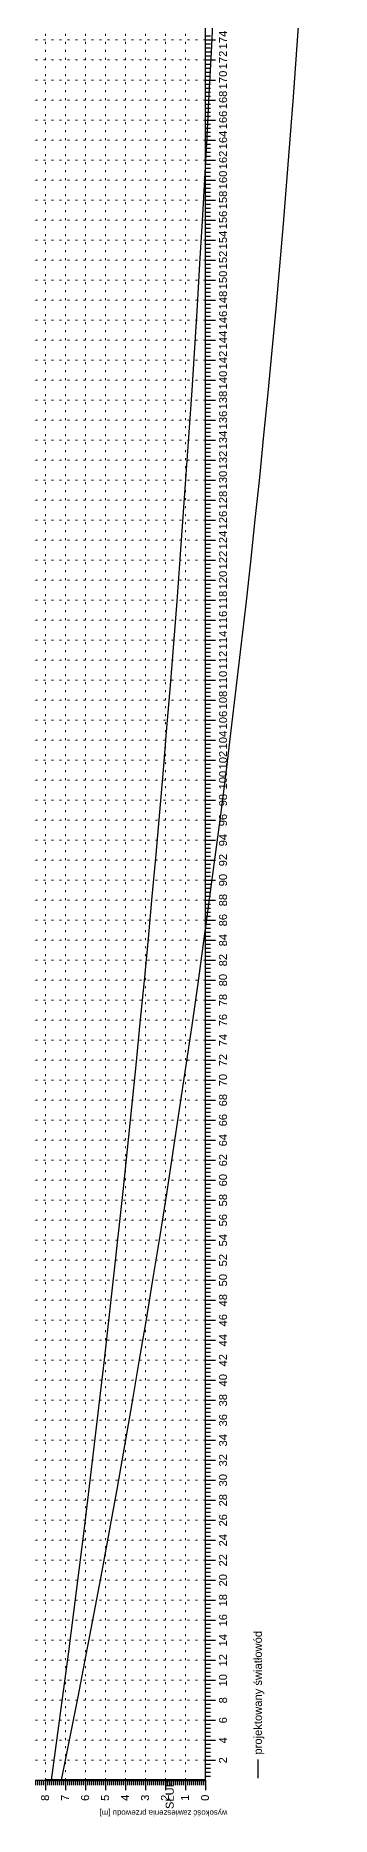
# Model space of a CAD drawing. Header units: inches. Extents: x -863 to 1426, y 1206 to 1480.
# Drawn here: x 420.5 to 435.3, y 1206.2 to 1295.2 of the extents above; entities that cross this region are included whole.
import ezdxf
from ezdxf.enums import TextEntityAlignment as Align

# ---------------------------------------------------------------- set-up
doc = ezdxf.new("R2010")
doc.units = ezdxf.units.IN
doc.header["$MEASUREMENT"] = 0
doc.linetypes.add('ACAD_ISO07W100', pattern=[3, 0, -3])
doc.layers.add('ramka', color=7, linetype='Continuous', plot=False)
doc.styles.get("Standard").update_dxf_attribs({"font": 'arial.ttf'})

msp = doc.modelspace()

# ---------------------------------------------------------------- linework, layer by layer
at = {"linetype": 'ACAD_ISO07W100', "lineweight": 15, "ltscale": 0.1}
for p, q in [((420.982, 1207.989), (420.982, 1477.989)), ((421.982, 1207.989), (421.982, 1477.989)), ((422.982, 1207.989), (422.982, 1477.989)), ((423.982, 1207.989), (423.982, 1477.989)), ((424.982, 1207.989), (424.982, 1477.989)), ((425.982, 1207.989), (425.982, 1477.989)), ((426.982, 1207.989), (426.982, 1477.989)), ((427.982, 1207.989), (427.982, 1477.989)), ((428.982, 1207.989), (428.982, 1477.989)), ((428.982, 1294.989), (420.482, 1294.989)), ((428.982, 1293.989), (420.482, 1293.989)), ((428.982, 1292.989), (420.482, 1292.989)), ((428.982, 1291.989), (420.482, 1291.989)), ((428.982, 1290.989), (420.482, 1290.989)), ((428.982, 1289.989), (420.482, 1289.989)), ((428.982, 1288.989), (420.482, 1288.989)), ((428.982, 1287.989), (420.482, 1287.989)), ((428.982, 1286.989), (420.482, 1286.989)), ((428.982, 1285.989), (420.482, 1285.989)), ((428.982, 1284.989), (420.482, 1284.989)), ((428.982, 1283.989), (420.482, 1283.989)), ((428.982, 1282.989), (420.482, 1282.989)), ((428.982, 1281.989), (420.482, 1281.989)), ((428.982, 1280.989), (420.482, 1280.989)), ((428.982, 1279.989), (420.482, 1279.989)), ((428.982, 1278.989), (420.482, 1278.989)), ((428.982, 1277.989), (420.482, 1277.989)), ((428.982, 1276.989), (420.482, 1276.989)), ((428.982, 1275.989), (420.482, 1275.989)), ((428.982, 1274.989), (420.482, 1274.989)), ((428.982, 1273.989), (420.482, 1273.989)), ((428.982, 1272.989), (420.482, 1272.989)), ((428.982, 1271.989), (420.482, 1271.989)), ((428.982, 1270.989), (420.482, 1270.989)), ((428.982, 1269.989), (420.482, 1269.989)), ((428.982, 1268.989), (420.482, 1268.989)), ((428.982, 1267.989), (420.482, 1267.989)), ((428.982, 1266.989), (420.482, 1266.989)), ((428.982, 1265.989), (420.482, 1265.989)), ((428.982, 1264.989), (420.482, 1264.989)), ((428.982, 1263.989), (420.482, 1263.989)), ((428.982, 1262.989), (420.482, 1262.989)), ((428.982, 1261.989), (420.482, 1261.989)), ((428.982, 1260.989), (420.482, 1260.989)), ((428.982, 1259.989), (420.482, 1259.989)), ((428.982, 1258.989), (420.482, 1258.989)), ((428.982, 1257.989), (420.482, 1257.989)), ((428.982, 1256.989), (420.482, 1256.989)), ((428.982, 1255.989), (420.482, 1255.989)), ((428.982, 1254.989), (420.482, 1254.989)), ((428.982, 1253.989), (420.482, 1253.989)), ((428.982, 1252.989), (420.482, 1252.989)), ((428.982, 1251.989), (420.482, 1251.989)), ((428.982, 1250.989), (420.482, 1250.989)), ((428.982, 1249.989), (420.482, 1249.989)), ((428.982, 1248.989), (420.482, 1248.989)), ((428.982, 1247.989), (420.482, 1247.989)), ((428.982, 1246.989), (420.482, 1246.989)), ((428.982, 1245.989), (420.482, 1245.989)), ((428.982, 1244.989), (420.482, 1244.989)), ((428.982, 1243.989), (420.482, 1243.989)), ((428.982, 1242.989), (420.482, 1242.989)), ((428.982, 1241.989), (420.482, 1241.989)), ((428.982, 1240.989), (420.482, 1240.989)), ((428.982, 1239.989), (420.482, 1239.989)), ((428.982, 1238.989), (420.482, 1238.989)), ((428.982, 1237.989), (420.482, 1237.989)), ((428.982, 1236.989), (420.482, 1236.989)), ((428.982, 1235.989), (420.482, 1235.989)), ((428.982, 1234.989), (420.482, 1234.989)), ((428.982, 1233.989), (420.482, 1233.989)), ((428.982, 1232.989), (420.482, 1232.989)), ((428.982, 1231.989), (420.482, 1231.989)), ((428.982, 1230.989), (420.482, 1230.989)), ((428.982, 1229.989), (420.482, 1229.989)), ((428.982, 1228.989), (420.482, 1228.989)), ((428.982, 1227.989), (420.482, 1227.989)), ((428.982, 1226.989), (420.482, 1226.989)), ((428.982, 1225.989), (420.482, 1225.989)), ((428.982, 1224.989), (420.482, 1224.989)), ((428.982, 1223.989), (420.482, 1223.989)), ((428.982, 1222.989), (420.482, 1222.989)), ((428.982, 1221.989), (420.482, 1221.989)), ((428.982, 1220.989), (420.482, 1220.989)), ((428.982, 1219.989), (420.482, 1219.989)), ((428.982, 1218.989), (420.482, 1218.989)), ((428.982, 1217.989), (420.482, 1217.989)), ((428.982, 1216.989), (420.482, 1216.989)), ((428.982, 1215.989), (420.482, 1215.989)), ((428.982, 1214.989), (420.482, 1214.989)), ((428.982, 1213.989), (420.482, 1213.989)), ((428.982, 1212.989), (420.482, 1212.989)), ((428.982, 1211.989), (420.482, 1211.989)), ((428.982, 1210.989), (420.482, 1210.989)), ((428.982, 1209.989), (420.482, 1209.989)), ((428.982, 1208.989), (420.482, 1208.989))]:
    msp.add_line(p, q, dxfattribs=at)
for p, q in [((428.982, 1207.989), (428.982, 1477.989)), ((428.982, 1295.189), (429.232, 1295.189)), ((428.982, 1294.989), (429.482, 1294.989)), ((428.982, 1294.789), (429.232, 1294.789)), ((428.982, 1294.589), (429.232, 1294.589)), ((428.982, 1294.389), (429.232, 1294.389)), ((428.982, 1294.189), (429.232, 1294.189)), ((428.982, 1293.989), (429.482, 1293.989)), ((428.982, 1293.789), (429.232, 1293.789)), ((428.982, 1293.589), (429.232, 1293.589)), ((428.982, 1293.389), (429.232, 1293.389)), ((428.982, 1293.189), (429.232, 1293.189)), ((428.982, 1292.989), (429.482, 1292.989)), ((428.982, 1292.789), (429.232, 1292.789)), ((428.982, 1292.589), (429.232, 1292.589)), ((428.982, 1292.389), (429.232, 1292.389)), ((428.982, 1292.189), (429.232, 1292.189)), ((428.982, 1291.989), (429.482, 1291.989)), ((428.982, 1291.789), (429.232, 1291.789)), ((428.982, 1291.589), (429.232, 1291.589)), ((428.982, 1291.389), (429.232, 1291.389)), ((428.982, 1291.189), (429.232, 1291.189)), ((428.982, 1290.989), (429.482, 1290.989)), ((428.982, 1290.789), (429.232, 1290.789)), ((428.982, 1290.589), (429.232, 1290.589)), ((428.982, 1290.389), (429.232, 1290.389)), ((428.982, 1290.189), (429.232, 1290.189)), ((428.982, 1289.989), (429.482, 1289.989)), ((428.982, 1289.789), (429.232, 1289.789)), ((428.982, 1289.589), (429.232, 1289.589)), ((428.982, 1289.389), (429.232, 1289.389)), ((428.982, 1289.189), (429.232, 1289.189)), ((428.982, 1288.989), (429.482, 1288.989)), ((428.982, 1288.789), (429.232, 1288.789)), ((428.982, 1288.589), (429.232, 1288.589)), ((428.982, 1288.389), (429.232, 1288.389)), ((428.982, 1288.189), (429.232, 1288.189)), ((428.982, 1287.989), (429.482, 1287.989)), ((428.982, 1287.789), (429.232, 1287.789)), ((428.982, 1287.589), (429.232, 1287.589)), ((428.982, 1287.389), (429.232, 1287.389)), ((428.982, 1287.189), (429.232, 1287.189)), ((428.982, 1286.989), (429.482, 1286.989)), ((428.982, 1286.789), (429.232, 1286.789)), ((428.982, 1286.589), (429.232, 1286.589)), ((428.982, 1286.389), (429.232, 1286.389)), ((428.982, 1286.189), (429.232, 1286.189)), ((428.982, 1285.989), (429.482, 1285.989)), ((428.982, 1285.789), (429.232, 1285.789)), ((428.982, 1285.589), (429.232, 1285.589)), ((428.982, 1285.389), (429.232, 1285.389)), ((428.982, 1285.189), (429.232, 1285.189)), ((428.982, 1284.989), (429.482, 1284.989)), ((428.982, 1284.789), (429.232, 1284.789)), ((428.982, 1284.589), (429.232, 1284.589)), ((428.982, 1284.389), (429.232, 1284.389)), ((428.982, 1284.189), (429.232, 1284.189)), ((428.982, 1283.989), (429.482, 1283.989)), ((428.982, 1283.789), (429.232, 1283.789)), ((428.982, 1283.589), (429.232, 1283.589)), ((428.982, 1283.389), (429.232, 1283.389)), ((428.982, 1283.189), (429.232, 1283.189)), ((428.982, 1282.989), (429.482, 1282.989)), ((428.982, 1282.789), (429.232, 1282.789)), ((428.982, 1282.589), (429.232, 1282.589)), ((428.982, 1282.389), (429.232, 1282.389)), ((428.982, 1282.189), (429.232, 1282.189)), ((428.982, 1281.989), (429.482, 1281.989)), ((428.982, 1281.789), (429.232, 1281.789)), ((428.982, 1281.589), (429.232, 1281.589)), ((428.982, 1281.389), (429.232, 1281.389)), ((428.982, 1281.189), (429.232, 1281.189)), ((428.982, 1280.989), (429.482, 1280.989)), ((428.982, 1280.789), (429.232, 1280.789)), ((428.982, 1280.589), (429.232, 1280.589)), ((428.982, 1280.389), (429.232, 1280.389)), ((428.982, 1280.189), (429.232, 1280.189)), ((428.982, 1279.989), (429.482, 1279.989)), ((428.982, 1279.789), (429.232, 1279.789)), ((428.982, 1279.589), (429.232, 1279.589)), ((428.982, 1279.389), (429.232, 1279.389)), ((428.982, 1279.189), (429.232, 1279.189)), ((428.982, 1278.989), (429.482, 1278.989)), ((428.982, 1278.789), (429.232, 1278.789)), ((428.982, 1278.589), (429.232, 1278.589)), ((428.982, 1278.389), (429.232, 1278.389)), ((428.982, 1278.189), (429.232, 1278.189)), ((428.982, 1277.989), (429.482, 1277.989)), ((428.982, 1277.789), (429.232, 1277.789)), ((428.982, 1277.589), (429.232, 1277.589)), ((428.982, 1277.389), (429.232, 1277.389)), ((428.982, 1277.189), (429.232, 1277.189)), ((428.982, 1276.989), (429.482, 1276.989)), ((428.982, 1276.789), (429.232, 1276.789)), ((428.982, 1276.589), (429.232, 1276.589)), ((428.982, 1276.389), (429.232, 1276.389)), ((428.982, 1276.189), (429.232, 1276.189)), ((428.982, 1275.989), (429.482, 1275.989)), ((428.982, 1275.789), (429.232, 1275.789)), ((428.982, 1275.589), (429.232, 1275.589)), ((428.982, 1275.389), (429.232, 1275.389)), ((428.982, 1275.189), (429.232, 1275.189)), ((428.982, 1274.989), (429.482, 1274.989)), ((428.982, 1274.789), (429.232, 1274.789)), ((428.982, 1274.589), (429.232, 1274.589)), ((428.982, 1274.389), (429.232, 1274.389)), ((428.982, 1274.189), (429.232, 1274.189)), ((428.982, 1273.989), (429.482, 1273.989)), ((428.982, 1273.789), (429.232, 1273.789)), ((428.982, 1273.589), (429.232, 1273.589)), ((428.982, 1273.389), (429.232, 1273.389)), ((428.982, 1273.189), (429.232, 1273.189)), ((428.982, 1272.989), (429.482, 1272.989)), ((428.982, 1272.789), (429.232, 1272.789)), ((428.982, 1272.589), (429.232, 1272.589)), ((428.982, 1272.389), (429.232, 1272.389)), ((428.982, 1272.189), (429.232, 1272.189)), ((428.982, 1271.989), (429.482, 1271.989)), ((428.982, 1271.789), (429.232, 1271.789)), ((428.982, 1271.589), (429.232, 1271.589)), ((428.982, 1271.389), (429.232, 1271.389)), ((428.982, 1271.189), (429.232, 1271.189)), ((428.982, 1270.989), (429.482, 1270.989)), ((428.982, 1270.789), (429.232, 1270.789)), ((428.982, 1270.589), (429.232, 1270.589)), ((428.982, 1270.389), (429.232, 1270.389)), ((428.982, 1270.189), (429.232, 1270.189)), ((428.982, 1269.989), (429.482, 1269.989)), ((428.982, 1269.789), (429.232, 1269.789)), ((428.982, 1269.589), (429.232, 1269.589)), ((428.982, 1269.389), (429.232, 1269.389)), ((428.982, 1269.189), (429.232, 1269.189)), ((428.982, 1268.989), (429.482, 1268.989)), ((428.982, 1268.789), (429.232, 1268.789)), ((428.982, 1268.589), (429.232, 1268.589)), ((428.982, 1268.389), (429.232, 1268.389)), ((428.982, 1268.189), (429.232, 1268.189)), ((428.982, 1267.989), (429.482, 1267.989)), ((428.982, 1267.789), (429.232, 1267.789)), ((428.982, 1267.589), (429.232, 1267.589)), ((428.982, 1267.389), (429.232, 1267.389)), ((428.982, 1267.189), (429.232, 1267.189)), ((428.982, 1266.989), (429.482, 1266.989)), ((428.982, 1266.789), (429.232, 1266.789)), ((428.982, 1266.589), (429.232, 1266.589)), ((428.982, 1266.389), (429.232, 1266.389)), ((428.982, 1266.189), (429.232, 1266.189)), ((428.982, 1265.989), (429.482, 1265.989)), ((428.982, 1265.789), (429.232, 1265.789)), ((428.982, 1265.589), (429.232, 1265.589)), ((428.982, 1265.389), (429.232, 1265.389)), ((428.982, 1265.189), (429.232, 1265.189)), ((428.982, 1264.989), (429.482, 1264.989)), ((428.982, 1264.789), (429.232, 1264.789)), ((428.982, 1264.589), (429.232, 1264.589)), ((428.982, 1264.389), (429.232, 1264.389)), ((428.982, 1264.189), (429.232, 1264.189)), ((428.982, 1263.989), (429.482, 1263.989)), ((428.982, 1263.789), (429.232, 1263.789)), ((428.982, 1263.589), (429.232, 1263.589)), ((428.982, 1263.389), (429.232, 1263.389)), ((428.982, 1263.189), (429.232, 1263.189)), ((428.982, 1262.989), (429.482, 1262.989)), ((428.982, 1262.789), (429.232, 1262.789)), ((428.982, 1262.589), (429.232, 1262.589)), ((428.982, 1262.389), (429.232, 1262.389)), ((428.982, 1262.189), (429.232, 1262.189)), ((428.982, 1261.989), (429.482, 1261.989)), ((428.982, 1261.789), (429.232, 1261.789)), ((428.982, 1261.589), (429.232, 1261.589)), ((428.982, 1261.389), (429.232, 1261.389)), ((428.982, 1261.189), (429.232, 1261.189)), ((428.982, 1260.989), (429.482, 1260.989)), ((428.982, 1260.789), (429.232, 1260.789)), ((428.982, 1260.589), (429.232, 1260.589)), ((428.982, 1260.389), (429.232, 1260.389)), ((428.982, 1260.189), (429.232, 1260.189)), ((428.982, 1259.989), (429.482, 1259.989)), ((428.982, 1259.789), (429.232, 1259.789)), ((428.982, 1259.589), (429.232, 1259.589)), ((428.982, 1259.389), (429.232, 1259.389)), ((428.982, 1259.189), (429.232, 1259.189)), ((428.982, 1258.989), (429.482, 1258.989)), ((428.982, 1258.789), (429.232, 1258.789)), ((428.982, 1258.589), (429.232, 1258.589)), ((428.982, 1258.389), (429.232, 1258.389)), ((428.982, 1258.189), (429.232, 1258.189)), ((428.982, 1257.989), (429.482, 1257.989)), ((428.982, 1257.789), (429.232, 1257.789)), ((428.982, 1257.589), (429.232, 1257.589)), ((428.982, 1257.389), (429.232, 1257.389)), ((428.982, 1257.189), (429.232, 1257.189)), ((428.982, 1256.989), (429.482, 1256.989)), ((428.982, 1256.789), (429.232, 1256.789)), ((428.982, 1256.589), (429.232, 1256.589)), ((428.982, 1256.389), (429.232, 1256.389)), ((428.982, 1256.189), (429.232, 1256.189)), ((428.982, 1255.989), (429.482, 1255.989)), ((428.982, 1255.789), (429.232, 1255.789)), ((428.982, 1255.589), (429.232, 1255.589)), ((428.982, 1255.389), (429.232, 1255.389)), ((428.982, 1255.189), (429.232, 1255.189)), ((428.982, 1254.989), (429.482, 1254.989)), ((428.982, 1254.789), (429.232, 1254.789)), ((428.982, 1254.589), (429.232, 1254.589)), ((428.982, 1254.389), (429.232, 1254.389)), ((428.982, 1254.189), (429.232, 1254.189)), ((428.982, 1253.989), (429.482, 1253.989)), ((428.982, 1253.789), (429.232, 1253.789)), ((428.982, 1253.589), (429.232, 1253.589)), ((428.982, 1253.389), (429.232, 1253.389)), ((428.982, 1253.189), (429.232, 1253.189)), ((428.982, 1252.989), (429.482, 1252.989)), ((428.982, 1252.789), (429.232, 1252.789)), ((428.982, 1252.589), (429.232, 1252.589)), ((428.982, 1252.389), (429.232, 1252.389)), ((428.982, 1252.189), (429.232, 1252.189)), ((428.982, 1251.989), (429.482, 1251.989)), ((428.982, 1251.789), (429.232, 1251.789)), ((428.982, 1251.589), (429.232, 1251.589)), ((428.982, 1251.389), (429.232, 1251.389)), ((428.982, 1251.189), (429.232, 1251.189)), ((428.982, 1250.989), (429.482, 1250.989)), ((428.982, 1250.789), (429.232, 1250.789)), ((428.982, 1250.589), (429.232, 1250.589)), ((428.982, 1250.389), (429.232, 1250.389)), ((428.982, 1250.189), (429.232, 1250.189)), ((428.982, 1249.989), (429.482, 1249.989)), ((428.982, 1249.789), (429.232, 1249.789)), ((428.982, 1249.589), (429.232, 1249.589)), ((428.982, 1249.389), (429.232, 1249.389)), ((428.982, 1249.189), (429.232, 1249.189)), ((428.982, 1248.989), (429.482, 1248.989)), ((428.982, 1248.789), (429.232, 1248.789)), ((428.982, 1248.589), (429.232, 1248.589)), ((428.982, 1248.389), (429.232, 1248.389)), ((428.982, 1248.189), (429.232, 1248.189)), ((428.982, 1247.989), (429.482, 1247.989)), ((428.982, 1247.789), (429.232, 1247.789)), ((428.982, 1247.589), (429.232, 1247.589)), ((428.982, 1247.389), (429.232, 1247.389)), ((428.982, 1247.189), (429.232, 1247.189)), ((428.982, 1246.989), (429.482, 1246.989)), ((428.982, 1246.789), (429.232, 1246.789)), ((428.982, 1246.589), (429.232, 1246.589)), ((428.982, 1246.389), (429.232, 1246.389)), ((428.982, 1246.189), (429.232, 1246.189)), ((428.982, 1245.989), (429.482, 1245.989)), ((428.982, 1245.789), (429.232, 1245.789)), ((428.982, 1245.589), (429.232, 1245.589)), ((428.982, 1245.389), (429.232, 1245.389)), ((428.982, 1245.189), (429.232, 1245.189)), ((428.982, 1244.989), (429.482, 1244.989)), ((428.982, 1244.789), (429.232, 1244.789)), ((428.982, 1244.589), (429.232, 1244.589)), ((428.982, 1244.389), (429.232, 1244.389)), ((428.982, 1244.189), (429.232, 1244.189)), ((428.982, 1243.989), (429.482, 1243.989)), ((428.982, 1243.789), (429.232, 1243.789)), ((428.982, 1243.589), (429.232, 1243.589)), ((428.982, 1243.389), (429.232, 1243.389)), ((428.982, 1243.189), (429.232, 1243.189)), ((428.982, 1242.989), (429.482, 1242.989)), ((428.982, 1242.789), (429.232, 1242.789)), ((428.982, 1242.589), (429.232, 1242.589)), ((428.982, 1242.389), (429.232, 1242.389)), ((428.982, 1242.189), (429.232, 1242.189)), ((428.982, 1241.989), (429.482, 1241.989)), ((428.982, 1241.789), (429.232, 1241.789)), ((428.982, 1241.589), (429.232, 1241.589)), ((428.982, 1241.389), (429.232, 1241.389)), ((428.982, 1241.189), (429.232, 1241.189)), ((428.982, 1240.989), (429.482, 1240.989)), ((428.982, 1240.789), (429.232, 1240.789)), ((428.982, 1240.589), (429.232, 1240.589)), ((428.982, 1240.389), (429.232, 1240.389)), ((428.982, 1240.189), (429.232, 1240.189)), ((428.982, 1239.989), (429.482, 1239.989)), ((428.982, 1239.789), (429.232, 1239.789)), ((428.982, 1239.589), (429.232, 1239.589)), ((428.982, 1239.389), (429.232, 1239.389)), ((428.982, 1239.189), (429.232, 1239.189)), ((428.982, 1238.989), (429.482, 1238.989)), ((428.982, 1238.789), (429.232, 1238.789)), ((428.982, 1238.589), (429.232, 1238.589)), ((428.982, 1238.389), (429.232, 1238.389)), ((428.982, 1238.189), (429.232, 1238.189)), ((428.982, 1237.989), (429.482, 1237.989)), ((428.982, 1237.789), (429.232, 1237.789)), ((428.982, 1237.589), (429.232, 1237.589)), ((428.982, 1237.389), (429.232, 1237.389)), ((428.982, 1237.189), (429.232, 1237.189)), ((428.982, 1236.989), (429.482, 1236.989)), ((428.982, 1236.789), (429.232, 1236.789)), ((428.982, 1236.589), (429.232, 1236.589)), ((428.982, 1236.389), (429.232, 1236.389)), ((428.982, 1236.189), (429.232, 1236.189)), ((428.982, 1235.989), (429.482, 1235.989)), ((428.982, 1235.789), (429.232, 1235.789)), ((428.982, 1235.589), (429.232, 1235.589)), ((428.982, 1235.389), (429.232, 1235.389)), ((428.982, 1235.189), (429.232, 1235.189)), ((428.982, 1234.989), (429.482, 1234.989)), ((428.982, 1234.789), (429.232, 1234.789)), ((428.982, 1234.589), (429.232, 1234.589)), ((428.982, 1234.389), (429.232, 1234.389)), ((428.982, 1234.189), (429.232, 1234.189)), ((428.982, 1233.989), (429.482, 1233.989)), ((428.982, 1233.789), (429.232, 1233.789)), ((428.982, 1233.589), (429.232, 1233.589)), ((428.982, 1233.389), (429.232, 1233.389)), ((428.982, 1233.189), (429.232, 1233.189)), ((428.982, 1232.989), (429.482, 1232.989)), ((428.982, 1232.789), (429.232, 1232.789)), ((428.982, 1232.589), (429.232, 1232.589)), ((428.982, 1232.389), (429.232, 1232.389)), ((428.982, 1232.189), (429.232, 1232.189)), ((428.982, 1231.989), (429.482, 1231.989)), ((428.982, 1231.789), (429.232, 1231.789)), ((428.982, 1231.589), (429.232, 1231.589)), ((428.982, 1231.389), (429.232, 1231.389)), ((428.982, 1231.189), (429.232, 1231.189)), ((428.982, 1230.989), (429.482, 1230.989)), ((428.982, 1230.789), (429.232, 1230.789)), ((428.982, 1230.589), (429.232, 1230.589)), ((428.982, 1230.389), (429.232, 1230.389)), ((428.982, 1230.189), (429.232, 1230.189)), ((428.982, 1229.989), (429.482, 1229.989)), ((428.982, 1229.789), (429.232, 1229.789)), ((428.982, 1229.589), (429.232, 1229.589)), ((428.982, 1229.389), (429.232, 1229.389)), ((428.982, 1229.189), (429.232, 1229.189)), ((428.982, 1228.989), (429.482, 1228.989)), ((428.982, 1228.789), (429.232, 1228.789)), ((428.982, 1228.589), (429.232, 1228.589)), ((428.982, 1228.389), (429.232, 1228.389)), ((428.982, 1228.189), (429.232, 1228.189)), ((428.982, 1227.989), (429.482, 1227.989)), ((428.982, 1227.789), (429.232, 1227.789)), ((428.982, 1227.589), (429.232, 1227.589)), ((428.982, 1227.389), (429.232, 1227.389)), ((428.982, 1227.189), (429.232, 1227.189)), ((428.982, 1226.989), (429.482, 1226.989)), ((428.982, 1226.789), (429.232, 1226.789)), ((428.982, 1226.589), (429.232, 1226.589)), ((428.982, 1226.389), (429.232, 1226.389)), ((428.982, 1226.189), (429.232, 1226.189)), ((428.982, 1225.989), (429.482, 1225.989)), ((428.982, 1225.789), (429.232, 1225.789)), ((428.982, 1225.589), (429.232, 1225.589)), ((428.982, 1225.389), (429.232, 1225.389)), ((428.982, 1225.189), (429.232, 1225.189)), ((428.982, 1224.989), (429.482, 1224.989)), ((428.982, 1224.789), (429.232, 1224.789)), ((428.982, 1224.589), (429.232, 1224.589)), ((428.982, 1224.389), (429.232, 1224.389)), ((428.982, 1224.189), (429.232, 1224.189)), ((428.982, 1223.989), (429.482, 1223.989)), ((428.982, 1223.789), (429.232, 1223.789)), ((428.982, 1223.589), (429.232, 1223.589)), ((428.982, 1223.389), (429.232, 1223.389)), ((428.982, 1223.189), (429.232, 1223.189)), ((428.982, 1222.989), (429.482, 1222.989)), ((428.982, 1222.789), (429.232, 1222.789)), ((428.982, 1222.589), (429.232, 1222.589)), ((428.982, 1222.389), (429.232, 1222.389)), ((428.982, 1222.189), (429.232, 1222.189)), ((428.982, 1221.989), (429.482, 1221.989)), ((428.982, 1221.789), (429.232, 1221.789)), ((428.982, 1221.589), (429.232, 1221.589)), ((428.982, 1221.389), (429.232, 1221.389)), ((428.982, 1221.189), (429.232, 1221.189)), ((428.982, 1220.989), (429.482, 1220.989)), ((428.982, 1220.789), (429.232, 1220.789)), ((428.982, 1220.589), (429.232, 1220.589)), ((428.982, 1220.389), (429.232, 1220.389)), ((428.982, 1220.189), (429.232, 1220.189)), ((428.982, 1219.989), (429.482, 1219.989)), ((428.982, 1219.789), (429.232, 1219.789)), ((428.982, 1219.589), (429.232, 1219.589)), ((428.982, 1219.389), (429.232, 1219.389)), ((428.982, 1219.189), (429.232, 1219.189)), ((428.982, 1218.989), (429.482, 1218.989)), ((428.982, 1218.789), (429.232, 1218.789)), ((428.982, 1218.589), (429.232, 1218.589)), ((428.982, 1218.389), (429.232, 1218.389)), ((428.982, 1218.189), (429.232, 1218.189)), ((428.982, 1217.989), (429.482, 1217.989)), ((428.982, 1217.789), (429.232, 1217.789)), ((428.982, 1217.589), (429.232, 1217.589)), ((428.982, 1217.389), (429.232, 1217.389)), ((428.982, 1217.189), (429.232, 1217.189)), ((428.982, 1216.989), (429.482, 1216.989)), ((428.982, 1216.789), (429.232, 1216.789)), ((428.982, 1216.589), (429.232, 1216.589)), ((428.982, 1216.389), (429.232, 1216.389)), ((428.982, 1216.189), (429.232, 1216.189)), ((428.982, 1215.989), (429.482, 1215.989)), ((428.982, 1215.789), (429.232, 1215.789)), ((428.982, 1215.589), (429.232, 1215.589)), ((428.982, 1215.389), (429.232, 1215.389)), ((428.982, 1215.189), (429.232, 1215.189)), ((428.982, 1214.989), (429.482, 1214.989)), ((428.982, 1214.789), (429.232, 1214.789)), ((428.982, 1214.589), (429.232, 1214.589)), ((428.982, 1214.389), (429.232, 1214.389)), ((428.982, 1214.189), (429.232, 1214.189)), ((428.982, 1213.989), (429.482, 1213.989)), ((428.982, 1213.789), (429.232, 1213.789)), ((428.982, 1213.589), (429.232, 1213.589)), ((428.982, 1213.389), (429.232, 1213.389)), ((428.982, 1213.189), (429.232, 1213.189)), ((428.982, 1212.989), (429.482, 1212.989)), ((428.982, 1212.789), (429.232, 1212.789)), ((428.982, 1212.589), (429.232, 1212.589)), ((428.982, 1212.389), (429.232, 1212.389)), ((428.982, 1212.189), (429.232, 1212.189)), ((428.982, 1211.989), (429.482, 1211.989)), ((428.982, 1211.789), (429.232, 1211.789)), ((428.982, 1211.589), (429.232, 1211.589)), ((428.982, 1211.389), (429.232, 1211.389)), ((428.982, 1211.189), (429.232, 1211.189)), ((428.982, 1210.989), (429.482, 1210.989)), ((428.982, 1210.789), (429.232, 1210.789)), ((428.982, 1210.589), (429.232, 1210.589)), ((428.982, 1210.389), (429.232, 1210.389)), ((428.982, 1210.189), (429.232, 1210.189)), ((428.982, 1209.989), (429.482, 1209.989)), ((428.982, 1209.789), (429.232, 1209.789)), ((428.982, 1209.589), (429.232, 1209.589)), ((428.982, 1209.389), (429.232, 1209.389)), ((428.982, 1209.189), (429.232, 1209.189)), ((428.982, 1208.989), (429.482, 1208.989)), ((428.982, 1208.789), (429.232, 1208.789)), ((428.982, 1208.589), (429.232, 1208.589)), ((428.982, 1208.389), (429.232, 1208.389)), ((428.982, 1208.189), (429.232, 1208.189)), ((420.482, 1207.989), (428.982, 1207.989)), ((420.482, 1207.989), (420.482, 1207.739)), ((420.582, 1207.989), (420.582, 1207.739)), ((420.682, 1207.989), (420.682, 1207.739)), ((420.782, 1207.989), (420.782, 1207.739)), ((420.882, 1207.989), (420.882, 1207.739)), ((420.982, 1207.989), (420.982, 1207.489)), ((421.082, 1207.989), (421.082, 1207.739)), ((421.182, 1207.989), (421.182, 1207.739)), ((421.282, 1207.989), (421.282, 1207.739)), ((421.382, 1207.989), (421.382, 1207.739)), ((421.482, 1207.989), (421.482, 1207.739)), ((421.582, 1207.989), (421.582, 1207.739)), ((421.682, 1207.989), (421.682, 1207.739)), ((421.782, 1207.989), (421.782, 1207.739)), ((421.882, 1207.989), (421.882, 1207.739)), ((421.982, 1207.989), (421.982, 1207.489)), ((422.082, 1207.989), (422.082, 1207.739)), ((422.182, 1207.989), (422.182, 1207.739)), ((422.282, 1207.989), (422.282, 1207.739)), ((422.382, 1207.989), (422.382, 1207.739)), ((422.482, 1207.989), (422.482, 1207.739)), ((422.582, 1207.989), (422.582, 1207.739)), ((422.682, 1207.989), (422.682, 1207.739)), ((422.782, 1207.989), (422.782, 1207.739)), ((422.882, 1207.989), (422.882, 1207.739)), ((422.982, 1207.989), (422.982, 1207.489)), ((423.082, 1207.989), (423.082, 1207.739)), ((423.182, 1207.989), (423.182, 1207.739)), ((423.282, 1207.989), (423.282, 1207.739)), ((423.382, 1207.989), (423.382, 1207.739)), ((423.482, 1207.989), (423.482, 1207.739)), ((423.582, 1207.989), (423.582, 1207.739)), ((423.682, 1207.989), (423.682, 1207.739)), ((423.782, 1207.989), (423.782, 1207.739)), ((423.882, 1207.989), (423.882, 1207.739)), ((423.982, 1207.989), (423.982, 1207.489)), ((424.082, 1207.989), (424.082, 1207.739)), ((424.182, 1207.989), (424.182, 1207.739)), ((424.282, 1207.989), (424.282, 1207.739)), ((424.382, 1207.989), (424.382, 1207.739)), ((424.482, 1207.989), (424.482, 1207.739)), ((424.582, 1207.989), (424.582, 1207.739)), ((424.682, 1207.989), (424.682, 1207.739)), ((424.782, 1207.989), (424.782, 1207.739)), ((424.882, 1207.989), (424.882, 1207.739)), ((424.982, 1207.989), (424.982, 1207.489)), ((425.082, 1207.989), (425.082, 1207.739)), ((425.182, 1207.989), (425.182, 1207.739)), ((425.282, 1207.989), (425.282, 1207.739)), ((425.382, 1207.989), (425.382, 1207.739)), ((425.482, 1207.989), (425.482, 1207.739)), ((425.582, 1207.989), (425.582, 1207.739)), ((425.682, 1207.989), (425.682, 1207.739)), ((425.782, 1207.989), (425.782, 1207.739)), ((425.882, 1207.989), (425.882, 1207.739)), ((425.982, 1207.989), (425.982, 1207.489)), ((426.082, 1207.989), (426.082, 1207.739)), ((426.182, 1207.989), (426.182, 1207.739)), ((426.282, 1207.989), (426.282, 1207.739)), ((426.382, 1207.989), (426.382, 1207.739)), ((426.482, 1207.989), (426.482, 1207.739)), ((426.582, 1207.989), (426.582, 1207.739)), ((426.682, 1207.989), (426.682, 1207.739)), ((426.782, 1207.989), (426.782, 1207.739)), ((426.882, 1207.989), (426.882, 1207.739)), ((426.982, 1207.989), (426.982, 1207.489)), ((427.082, 1207.989), (427.082, 1207.739)), ((427.182, 1207.989), (427.182, 1207.739)), ((427.282, 1207.989), (427.282, 1207.739)), ((427.382, 1207.989), (427.382, 1207.739)), ((427.482, 1207.989), (427.482, 1207.739)), ((427.582, 1207.989), (427.582, 1207.739)), ((427.682, 1207.989), (427.682, 1207.739)), ((427.782, 1207.989), (427.782, 1207.739)), ((427.882, 1207.989), (427.882, 1207.739)), ((427.982, 1207.989), (427.982, 1207.489)), ((428.082, 1207.989), (428.082, 1207.739)), ((428.182, 1207.989), (428.182, 1207.739)), ((428.282, 1207.989), (428.282, 1207.739)), ((428.382, 1207.989), (428.382, 1207.739)), ((428.482, 1207.989), (428.482, 1207.739)), ((428.582, 1207.989), (428.582, 1207.739)), ((428.682, 1207.989), (428.682, 1207.739)), ((428.782, 1207.989), (428.782, 1207.739)), ((428.882, 1207.989), (428.882, 1207.739)), ((428.982, 1207.989), (428.982, 1207.489))]:
    msp.add_line(p, q)
at = {"color": 3, "lineweight": 25}
msp.add_line((431.612, 1208.094), (431.612, 1209.025), dxfattribs=at)
at = {"lineweight": 100}
msp.add_line((428.982, 1207.989), (420.982, 1207.989), dxfattribs=at)
at = {"lineweight": 30}
msp.add_arc((-566.775, 1342.989), 997.237, 352.219751, 7.780249, dxfattribs=at)
at = {"color": 3, "lineweight": 30}
msp.add_arc((-246.468, 1342.989), 681.75, 348.578814, 11.421186, dxfattribs=at)
at = {"layer": 'ramka'}
msp.add_line((428.982, 1207.989), (428.982, 1342.989), dxfattribs=at)

# ---------------------------------------------------------------- texts
for s, p in [('174', (430.058, 1294.989)), ('172', (430.058, 1293.989)), ('170', (430.058, 1292.989)), ('168', (430.058, 1291.989)), ('166', (430.058, 1290.989)), ('164', (430.058, 1289.989)), ('162', (430.058, 1288.989)), ('160', (430.058, 1287.989)), ('158', (430.058, 1286.989)), ('156', (430.058, 1285.989)), ('154', (430.058, 1284.989)), ('152', (430.058, 1283.989)), ('150', (430.058, 1282.989)), ('148', (430.058, 1281.989)), ('146', (430.058, 1280.989)), ('144', (430.058, 1279.989)), ('142', (430.058, 1278.989)), ('140', (430.058, 1277.989)), ('138', (430.058, 1276.989)), ('136', (430.058, 1275.989)), ('134', (430.058, 1274.989)), ('132', (430.058, 1273.989)), ('130', (430.058, 1272.989)), ('128', (430.058, 1271.989)), ('126', (430.058, 1270.989)), ('124', (430.058, 1269.989)), ('122', (430.058, 1268.989)), ('120', (430.058, 1267.989)), ('118', (430.058, 1266.989)), ('116', (430.058, 1265.989)), ('114', (430.058, 1264.989)), ('112', (430.058, 1263.989)), ('110', (430.058, 1262.989)), ('108', (430.058, 1261.989)), ('106', (430.058, 1260.989)), ('104', (430.058, 1259.989)), ('102', (430.058, 1258.989)), ('100', (430.058, 1257.989)), ('98', (430.058, 1256.989)), ('96', (430.058, 1255.989)), ('94', (430.058, 1254.989)), ('92', (430.058, 1253.989)), ('90', (430.058, 1252.989)), ('88', (430.058, 1251.989)), ('86', (430.058, 1250.989)), ('84', (430.058, 1249.989)), ('82', (430.058, 1248.989)), ('80', (430.058, 1247.989)), ('78', (430.058, 1246.989)), ('76', (430.058, 1245.989)), ('74', (430.058, 1244.989)), ('72', (430.058, 1243.989)), ('70', (430.058, 1242.989)), ('68', (430.058, 1241.989)), ('66', (430.058, 1240.989)), ('64', (430.058, 1239.989)), ('62', (430.058, 1238.989)), ('60', (430.058, 1237.989)), ('58', (430.058, 1236.989)), ('56', (430.058, 1235.989)), ('54', (430.058, 1234.989)), ('52', (430.058, 1233.989)), ('50', (430.058, 1232.989)), ('48', (430.058, 1231.989)), ('46', (430.058, 1230.989)), ('44', (430.058, 1229.989)), ('42', (430.058, 1228.989)), ('40', (430.058, 1227.989)), ('38', (430.058, 1226.989)), ('36', (430.058, 1225.989)), ('34', (430.058, 1224.989)), ('32', (430.058, 1223.989)), ('30', (430.058, 1222.989)), ('28', (430.058, 1221.989)), ('26', (430.058, 1220.989)), ('24', (430.058, 1219.989)), ('22', (430.058, 1218.989)), ('20', (430.058, 1217.989)), ('18', (430.058, 1216.989)), ('16', (430.058, 1215.989)), ('14', (430.058, 1214.989)), ('12', (430.058, 1213.989)), ('10', (430.058, 1212.989)), ('8', (430.058, 1211.989)), ('6', (430.058, 1210.989)), ('4', (430.058, 1209.989)), ('2', (430.058, 1208.989))]:
    msp.add_text(s, height=0.4, rotation=90).set_placement(p, align=Align.CENTER)
msp.add_text('projektowany światłowód', height=0.4, rotation=90).set_placement((431.802, 1209.274))
for s, p in [('8', (421.156, 1207.269)), ('7', (422.156, 1207.269)), ('6', (423.156, 1207.269)), ('5', (424.156, 1207.269)), ('4', (425.156, 1207.269)), ('3', (426.156, 1207.269)), ('2', (427.156, 1207.269)), ('1', (428.156, 1207.269)), ('0', (429.156, 1207.269))]:
    msp.add_text(s, height=0.4, rotation=90).set_placement(p, align=Align.RIGHT)
at = {"attachment_point": 5}
for s, insert, char_height, width, rotation in [('SŁUP', (427.196, 1207.281), 0.4, 1.537, 90), ('wysokość zawieszenia przewodu [m]', (426.88, 1206.386), 0.28, 9.28, 180)]:
    msp.add_mtext(s, dxfattribs=dict(at, insert=insert, char_height=char_height, width=width, rotation=rotation))

doc.saveas('drawing.dxf')
